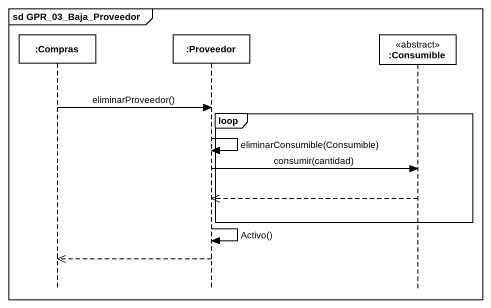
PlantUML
@startuml
mainframe sd GPR_03_Baja_Proveedor
hide footbox
participant ":Compras" as Compras
participant ":Proveedor" as Proveedor
participant ":Consumible" as Consumible <<abstract>>

Compras -> Proveedor : eliminarProveedor()
loop
  Proveedor -> Proveedor : eliminarConsumible(Consumible)
  Proveedor -> Consumible : consumir(cantidad)
  Consumible -->> Proveedor
end
Proveedor -> Proveedor : Activo()
Proveedor -->> Compras
@enduml
